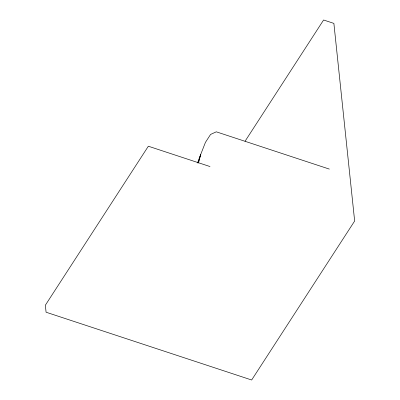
<?xml version="1.0" encoding="UTF-8"?>
<svg xmlns="http://www.w3.org/2000/svg" width="400" height="400" viewBox="0 0 400 400"><rect width="100%" height="100%" fill="white"/><g stroke="black" fill="none" stroke-linecap="round" stroke-linejoin="round"><path stroke-width="0.6" d="M198.855 161.665L200.71 154.45L205.43 142.385L210.58 134.435L216.29 131.82L329.35 169.095M198.005 163.25L200.71 154.45L197.74 162.42M245.065 141.23L323.6 20L333.88 23.39L354.65 221.01L251.655 380L46.085 312.225L45.35 305.215L148.345 146.22L210.015 166.555"/></g></svg>
